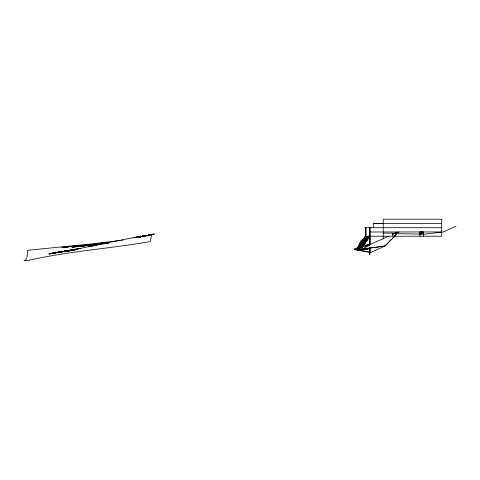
<?xml version="1.0" encoding="UTF-8"?>
<svg xmlns="http://www.w3.org/2000/svg" width="480" height="480" viewBox="0 0 480 480"><rect width="100%" height="100%" fill="white"/><g stroke="black" fill="none" stroke-linecap="round" stroke-linejoin="round"><path stroke-width="0.72" d="M369.408 239.094L369.528 234.93L369.948 234.93L369.834 239.094L369.408 239.094L369.408 244.998M369.498 250.2L369.408 252.372L369.834 252.372L369.948 249.474M361.236 242.442L361.218 242.094L365.952 242.094L365.952 241.218M357.672 248.202L358.302 246.324M358.944 244.392L361.458 240.018L363.93 238.884M361.992 247.482L369.228 236.844M421.65 234.078L396.708 233.64L394.812 236.202L385.008 245.982L371.178 252.372L358.248 249.84M362.808 249.102L385.008 245.982L391.116 239.544M392.64 237.93L396.708 233.64M355.896 248.946L357.564 247.746L354.612 249.144L357.048 250.086L369.408 252.372L369.408 247.944M362.346 248.844L361.188 249.648L357.048 250.086L354.612 249.144L357.42 248.772M363.156 245.736L368.736 244.416L366.414 246.024L368.736 244.416L370.158 244.56L368.064 244.956M365.616 246.318L368.736 244.416L366.138 245.676M356.388 249.144L362.658 249.102L370.506 244.416L388.506 236.202M364.212 246.828L368.736 244.416M367.17 236.43L367.638 236.43M368.94 236.43L369.408 236.202M456 226.152L443.472 231.954L425.19 234.078L419.88 234.078M358.326 249.78L357.048 250.086L356.748 248.664L359.118 248.664M140.538 236.808L146.706 235.368M143.394 236.478L146.82 235.68M147.51 235.518L154.428 233.988L153.912 233.718L153.006 234.462L141.852 236.424M97.506 244.884L105.744 243.156M149.49 234.966L140.694 236.778M140.016 236.904L148.644 235.146M148.428 235.194L139.752 236.85M88.212 246.774L96.786 245.064M139.71 236.94L147.636 235.362L134.748 237.474M140.178 236.826L147.312 235.422M139.77 236.886L146.136 235.656M138.576 237.102L137.244 237.342M139.68 236.904L145.842 235.716L140.076 236.82M136.974 237.366L138.456 237.09M134.292 237.828L135.708 237.57M137.166 237.3L143.538 236.13M60.252 252.048L70.854 250.212L49.74 253.812L70.752 250.23M133.776 237.882L142.11 236.376M58.968 252.282L79.026 248.682L48.816 254.034L79.332 248.598L133.152 237.678L146.262 235.674M60.918 251.928L71.994 250.044M49.782 253.8L61.188 251.88M72.516 249.984L50.73 253.584L72.462 250.032M74.166 249.87L75.624 249.63L74.154 249.84M139.194 236.832L151.662 234.72L150.216 241.596C109.818 248.652 68.688 251.19 28.596 260.346L24 260.784C28.452 258.828 26.886 253.908 27.474 250.308L93.672 243.708L120.024 240.42M74.088 249.888L75.522 249.648M149.196 235.188L137.268 237.126M72.468 250.134L55.002 252.738M74.556 249.792L75.948 249.564M64.212 251.388L52.956 253.122L75.744 249.522L52.176 253.272M72.738 250.068L68.484 250.752L69.954 250.518M147.924 235.404L136.038 237.3L146.778 235.596M103.218 243.888L106.14 243.414M71.412 250.284L72.87 250.05M74.328 249.816L75.78 249.582M51.798 253.356L63.966 251.424M79.992 248.904L80.526 248.82M75.912 249.552L53.562 253.008L65.268 251.22M104.76 243.588L106.158 243.372M107.556 243.15L108.96 242.928M105.132 243.468L108.714 242.928M105.618 242.73L79.932 246.492M104.49 242.91L71.892 247.32L92.022 244.776L78.57 246.636M105.714 243.348L108.672 242.91M54.03 252.918L67.65 250.884M93.054 244.602L80.142 246.468L105.966 242.682M93.984 244.446L106.794 242.556M94.488 244.368L107.754 242.418M70.338 250.524L57.084 252.396L72.66 250.122L56.034 252.564L70.428 250.578M57.282 252.366L70.566 250.512L58.248 252.21L70.374 250.584L68.778 250.788M362.658 249.102L385.008 245.982M100.602 243.432L86.082 245.406L99.792 243.546M58.734 252.144L67.242 250.992M70.266 250.572L68.712 250.782L70.206 250.602M87.15 245.232L101.862 243.252M61.482 247.35L87.876 245.112L102.462 243.168M60.69 251.862L67.452 250.968M104.424 242.904L89.346 244.878L65.352 247.014M60.96 251.826L67.596 250.95M68.976 250.776L70.374 250.59M62.52 251.616L67.632 250.956M69.09 250.764L70.554 250.578M121.488 240.234L122.952 240.054M67.284 246.846L90.024 244.776M88.404 245.028L63.444 247.182L87.876 245.112M383.01 223.428L373.35 223.428L373.29 227.7M373.29 223.44L441.702 223.5M364.95 227.7L441.702 227.724M369.528 231.984L382.518 231.984M383.238 231.954L441.702 231.954M420.132 232.308L423.414 232.308M420.12 232.878L423.414 232.878M383.238 233.13L393.036 233.13L393.036 234.978M420.102 233.448L423.414 233.448M393.636 233.64L394.938 233.64L394.938 232.788L397.536 232.788L397.536 231.972M365.382 234.93L365.91 234.93M369.528 236.844L364.794 236.844L364.794 237.282M364.164 244.284L359.73 244.284L359.73 245.16M363.864 244.722L359.43 244.722L359.43 245.598M361.782 247.788L357.348 247.788L357.348 248.664M360.498 248.226L357.048 248.226L357.048 248.664M356.898 249.102L354.612 249.144L356.598 249.144M361.956 249.324L367.896 249.576M361.458 249.186L367.926 249.57M364.32 249.108L367.92 249.528M368.766 237.792L369.894 238.386M423.414 236.202L423.414 231.894L420.15 231.894L420.102 234.078M419.88 231.954L419.88 236.202M398.838 231.972L398.838 232.356L396.24 232.356L396.24 233.214L393.636 233.214L393.636 234.066M392.652 233.13L392.652 235.59M383.238 239.148L383.238 219.216L441.702 219.216L441.702 236.202L365.094 236.202L365.094 236.844M369.948 227.7L369.834 244.884L369.84 227.7M369.948 239.154L369.948 244.326M369.948 248.004L369.948 254.694L369.528 254.664L369.528 251.7M369.834 247.878L369.834 252.372M369.738 227.7L369.738 236.202M369.528 227.7L369.528 245.052M369.228 236.202L369.228 237.282L364.494 237.282L364.494 238.158M368.928 236.844L368.928 237.72L364.2 237.72L364.2 238.158M368.634 237.282L368.634 238.158L363.9 238.158L363.9 239.028M368.334 237.72L368.334 238.596L363.6 238.596L363.6 239.466M368.04 238.158L368.04 239.028L363.306 239.028L363.306 239.904M367.74 238.596L367.74 239.466L363.006 239.466L363.006 240.342M367.44 239.028L367.44 239.904L362.712 239.904L362.712 240.78M367.146 239.466L367.146 240.342L362.412 240.342L362.412 241.218M366.846 239.904L366.846 240.78L362.112 240.78L362.112 241.656M366.546 240.342L366.546 241.218L361.818 241.218L361.818 241.656M366.252 240.78L366.252 241.656L361.518 241.656L361.518 242.532M365.91 227.7L365.91 236.202M365.778 227.7L365.778 234.93M365.646 227.7L365.646 234.93M365.652 241.656L365.652 242.532L360.924 242.532L360.924 242.97M365.514 227.7L365.514 234.93M365.382 227.7L365.382 236.202M365.358 242.094L365.358 242.97L360.624 242.97L360.624 243.846M365.058 242.532L365.058 243.408L360.324 243.408L360.324 244.284M364.758 242.97L364.758 243.846L360.03 243.846L360.03 244.722M364.464 243.408L364.464 244.284M364.164 243.846L364.164 244.722M363.864 244.284L363.864 245.16L359.136 245.16L359.136 246.036M363.57 244.722L363.57 245.598L358.836 245.598L358.836 246.474M363.27 245.16L363.27 246.036L358.536 246.036L358.536 246.474M362.97 245.598L362.97 246.474L358.242 246.474L358.242 247.35M362.676 246.036L362.676 246.912L357.942 246.912L357.942 247.35M362.376 246.474L362.376 247.35L357.642 247.35L357.642 247.788M362.082 246.912L362.082 247.35"/></g></svg>
